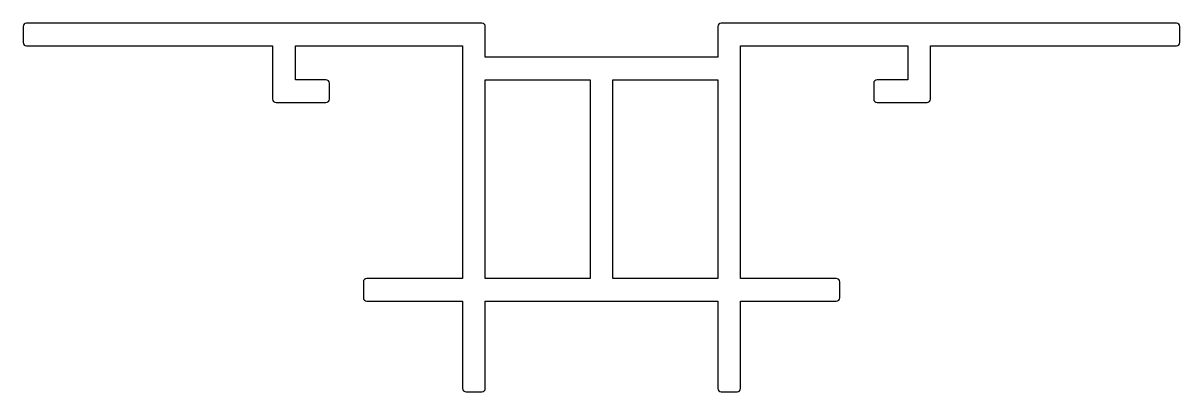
# Model space of a CAD drawing. Extents: x 793 to 895, y 347 to 379.
import ezdxf

# ---------------------------------------------------------------- set-up
doc = ezdxf.new("R2010")
doc.units = 0
doc.layers.get('0').update_dxf_attribs({"linetype": 'CONTINUOUS'})

msp = doc.modelspace()

# ---------------------------------------------------------------- linework, layer by layer
for p, q in [((792.71, 378.93), (792.71, 377.53)), ((833.16, 379.23), (793.01, 379.23)), ((833.46, 376.23), (833.46, 378.93)), ((853.96, 378.93), (853.96, 376.23)), ((894.41, 379.23), (854.26, 379.23)), ((894.71, 377.53), (894.71, 378.93)), ((793.01, 377.23), (814.71, 377.23)), ((814.71, 377.23), (814.71, 372.53)), ((816.71, 374.23), (816.71, 377.23)), ((816.71, 377.23), (831.46, 377.23)), ((831.46, 377.23), (831.46, 356.73)), ((855.96, 377.23), (870.71, 377.23)), ((855.96, 356.73), (855.96, 377.23)), ((870.71, 377.23), (870.71, 374.23)), ((872.71, 377.23), (894.41, 377.23)), ((872.71, 372.53), (872.71, 377.23)), ((853.96, 376.23), (833.46, 376.23)), ((819.41, 374.23), (816.71, 374.23)), ((819.71, 372.53), (819.71, 373.93)), ((833.46, 374.23), (842.71, 374.23)), ((833.46, 356.73), (833.46, 374.23)), ((842.71, 374.23), (842.71, 356.73)), ((844.71, 374.23), (853.96, 374.23)), ((844.71, 356.73), (844.71, 374.23)), ((853.96, 374.23), (853.96, 356.73)), ((867.71, 373.93), (867.71, 372.53)), ((870.71, 374.23), (868.01, 374.23)), ((815.01, 372.23), (819.41, 372.23)), ((868.01, 372.23), (872.41, 372.23)), ((822.71, 356.43), (822.71, 355.03)), ((831.46, 356.73), (823.01, 356.73)), ((842.71, 356.73), (833.46, 356.73)), ((853.96, 356.73), (844.71, 356.73)), ((864.41, 356.73), (855.96, 356.73)), ((864.71, 355.03), (864.71, 356.43)), ((823.01, 354.73), (831.46, 354.73)), ((831.46, 354.73), (831.46, 347.03)), ((833.46, 354.73), (853.96, 354.73)), ((833.46, 347.03), (833.46, 354.73)), ((853.96, 354.73), (853.96, 347.03)), ((855.96, 354.73), (864.41, 354.73)), ((855.96, 347.03), (855.96, 354.73)), ((831.76, 346.73), (833.16, 346.73)), ((854.26, 346.73), (855.66, 346.73))]:
    msp.add_line(p, q)
for centre, start, end in [((793.01, 378.93), 90, 180), ((833.16, 378.93), 0, 90), ((854.26, 378.93), 90, 180), ((894.41, 378.93), 0, 90), ((793.01, 377.53), 180, 270), ((894.41, 377.53), 270, 0), ((819.41, 373.93), 0, 90), ((868.01, 373.93), 90, 180), ((815.01, 372.53), 180, 270), ((819.41, 372.53), 270, 0), ((868.01, 372.53), 180, 270), ((872.41, 372.53), 270, 0), ((823.01, 356.43), 90, 180), ((864.41, 356.43), 0, 90), ((823.01, 355.03), 180, 270), ((864.41, 355.03), 270, 0), ((831.76, 347.03), 180, 270), ((833.16, 347.03), 270, 0), ((854.26, 347.03), 180, 270), ((855.66, 347.03), 270, 0)]:
    msp.add_arc(centre, 0.3, start, end)

doc.saveas('drawing.dxf')
